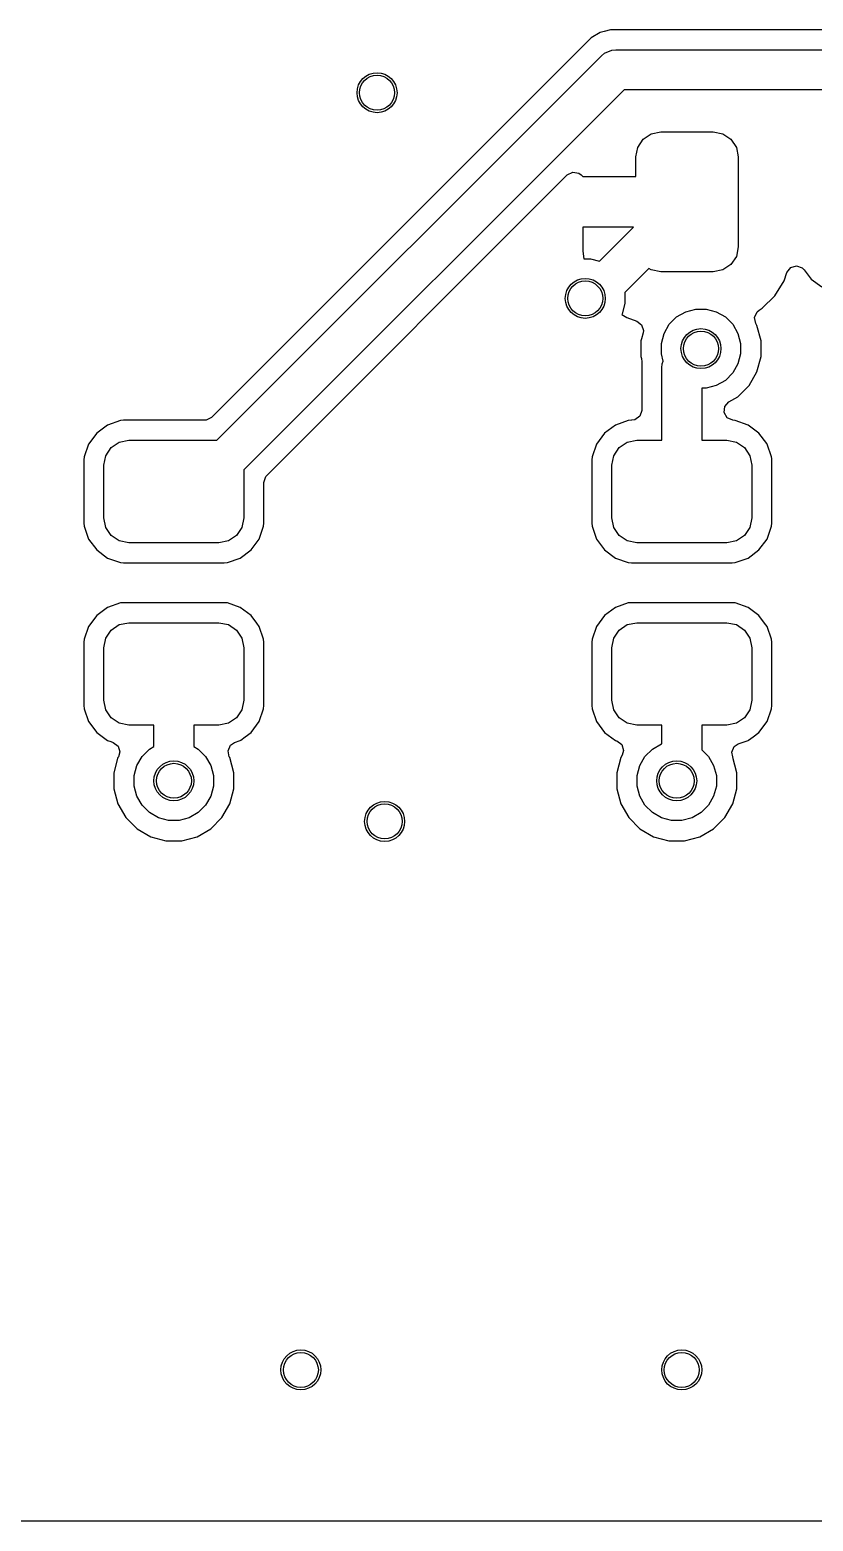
# Model space of a CAD drawing. Extents: x 3.9 to 7.48, y -4.89 to -2.91.
# Drawn here: x 6.362 to 6.67, y -4.887 to -4.3 of the extents above; entities that cross this region are included whole.
import ezdxf

# ---------------------------------------------------------------- set-up
doc = ezdxf.new("R2010")
doc.units = 0
doc.header["$MEASUREMENT"] = 0
doc.layers.add('BLACK', color=7, linetype='CONTINUOUS')

msp = doc.modelspace()

# ---------------------------------------------------------------- linework, layer by layer
at = {"layer": 'BLACK', "linetype": 'CONTINUOUS'}
for p, q in [((6.58299, -4.3029), (6.43351, -4.45238)), ((6.58659, -4.30082), (6.58299, -4.3029)), ((6.58814, -4.30041), (6.58659, -4.30082)), ((6.5906, -4.29975), (6.58814, -4.30041)), ((6.59475, -4.29975), (6.5906, -4.29975)), ((6.72075, -4.29975), (6.59475, -4.29975)), ((6.43564, -4.46141), (6.58711, -4.30995)), ((6.58711, -4.30995), (6.5883, -4.30897)), ((6.5883, -4.30897), (6.59114, -4.30779)), ((6.59114, -4.30779), (6.59267, -4.30764)), ((6.59267, -4.30764), (6.71867, -4.30764)), ((6.59594, -4.32339), (6.44623, -4.47309)), ((6.71867, -4.32339), (6.59594, -4.32339)), ((6.60665, -4.34071), (6.61041, -4.33996)), ((6.61041, -4.33996), (6.63108, -4.33996)), ((6.63108, -4.33996), (6.63485, -4.34071)), ((6.60057, -4.3498), (6.60132, -4.34603)), ((6.60132, -4.34603), (6.60346, -4.34284)), ((6.60346, -4.34284), (6.60665, -4.34071)), ((6.63485, -4.34071), (6.63804, -4.34284)), ((6.63804, -4.34284), (6.64018, -4.34603)), ((6.64018, -4.34603), (6.64093, -4.3498)), ((6.60057, -4.35752), (6.60057, -4.3498)), ((6.64093, -4.3498), (6.64093, -4.38523)), ((6.45527, -4.47522), (6.57358, -4.35691)), ((6.57358, -4.35691), (6.57573, -4.35581)), ((6.57573, -4.35581), (6.57811, -4.35619)), ((6.57811, -4.35619), (6.5791, -4.35691)), ((6.5791, -4.35691), (6.57971, -4.35752)), ((6.57971, -4.35752), (6.60057, -4.35752)), ((6.57971, -4.37752), (6.57971, -4.37752)), ((6.57971, -4.37752), (6.57971, -4.38696)), ((6.59961, -4.37752), (6.57971, -4.37752)), ((6.58628, -4.39085), (6.59961, -4.37752)), ((6.57971, -4.38696), (6.58004, -4.3899)), ((6.64093, -4.38523), (6.64018, -4.389)), ((6.58004, -4.3899), (6.58273, -4.3899)), ((6.58273, -4.3899), (6.58628, -4.39085)), ((6.63804, -4.39219), (6.63485, -4.39433)), ((6.64018, -4.389), (6.63804, -4.39219)), ((6.66009, -4.39532), (6.66155, -4.3934)), ((6.66155, -4.3934), (6.66386, -4.39271)), ((6.66386, -4.39271), (6.66613, -4.3935)), ((6.60571, -4.3937), (6.59621, -4.40319)), ((6.60665, -4.39433), (6.60571, -4.3937)), ((6.61041, -4.39508), (6.60665, -4.39433)), ((6.63108, -4.39508), (6.61041, -4.39508)), ((6.63485, -4.39433), (6.63108, -4.39508)), ((6.65525, -4.4045), (6.65893, -4.39864)), ((6.65893, -4.39864), (6.66009, -4.39532)), ((6.66613, -4.3935), (6.66691, -4.39429)), ((6.66691, -4.39429), (6.66958, -4.39792)), ((6.66958, -4.39792), (6.66958, -4.39792)), ((6.66958, -4.39792), (6.66958, -4.39792)), ((6.66958, -4.39792), (6.66958, -4.39792)), ((6.66958, -4.39792), (6.66958, -4.39792)), ((6.66958, -4.39792), (6.6738, -4.40103)), ((6.59621, -4.40319), (6.59629, -4.40346)), ((6.59629, -4.40346), (6.59629, -4.40757)), ((6.65035, -4.40939), (6.65525, -4.4045)), ((6.59629, -4.40757), (6.59522, -4.41154)), ((6.61665, -4.41282), (6.62021, -4.41076)), ((6.62021, -4.41076), (6.62418, -4.4097)), ((6.62418, -4.4097), (6.62829, -4.4097)), ((6.62829, -4.4097), (6.63226, -4.41076)), ((6.63226, -4.41076), (6.63582, -4.41282)), ((6.64732, -4.41306), (6.6483, -4.41086)), ((6.6483, -4.41086), (6.64912, -4.41017)), ((6.64912, -4.41017), (6.65035, -4.40939)), ((6.59522, -4.41154), (6.59505, -4.41185)), ((6.59505, -4.41185), (6.59701, -4.41308)), ((6.59701, -4.41308), (6.60093, -4.41445)), ((6.60093, -4.41445), (6.60285, -4.41591)), ((6.60285, -4.41591), (6.60354, -4.41822)), ((6.61168, -4.41929), (6.61374, -4.41573)), ((6.61374, -4.41573), (6.61665, -4.41282)), ((6.63582, -4.41282), (6.63873, -4.41573)), ((6.63873, -4.41573), (6.64078, -4.41929)), ((6.64782, -4.41542), (6.64732, -4.41306)), ((6.64826, -4.41619), (6.64782, -4.41542)), ((6.64988, -4.4222), (6.64826, -4.41619)), ((6.6028, -4.42143), (6.60259, -4.4222)), ((6.60259, -4.4222), (6.60259, -4.42842)), ((6.60341, -4.41914), (6.6028, -4.42143)), ((6.60354, -4.41822), (6.60341, -4.41914)), ((6.61062, -4.42326), (6.61168, -4.41929)), ((6.64078, -4.41929), (6.64185, -4.42326)), ((6.64988, -4.42842), (6.64988, -4.4222)), ((6.60259, -4.42842), (6.6026, -4.42844)), ((6.6026, -4.42844), (6.60281, -4.42925)), ((6.61062, -4.42737), (6.61062, -4.42326)), ((6.6114, -4.43026), (6.61062, -4.42737)), ((6.64185, -4.42737), (6.64078, -4.43134)), ((6.64185, -4.42326), (6.64185, -4.42737)), ((6.64826, -4.43444), (6.64988, -4.42842)), ((6.60281, -4.42925), (6.6029, -4.43054)), ((6.6029, -4.43054), (6.60291, -4.43054)), ((6.60291, -4.43054), (6.60291, -4.4307)), ((6.60291, -4.4307), (6.60291, -4.43076)), ((6.60291, -4.43076), (6.60291, -4.4308)), ((6.60291, -4.4308), (6.60291, -4.44962)), ((6.6108, -4.43287), (6.61095, -4.43133)), ((6.6108, -4.46141), (6.6108, -4.43287)), ((6.61095, -4.43133), (6.6114, -4.43026)), ((6.64078, -4.43134), (6.63873, -4.4349)), ((6.64515, -4.43983), (6.64826, -4.43444)), ((6.63226, -4.43986), (6.62829, -4.44093)), ((6.63582, -4.43781), (6.63226, -4.43986)), ((6.63873, -4.4349), (6.63582, -4.43781)), ((6.64075, -4.44423), (6.64515, -4.43983)), ((6.62829, -4.44093), (6.62655, -4.44093)), ((6.62655, -4.44093), (6.62655, -4.46141)), ((6.63718, -4.44629), (6.64075, -4.44423)), ((6.60216, -4.45191), (6.60021, -4.45333)), ((6.60291, -4.44962), (6.60216, -4.45191)), ((6.63533, -4.45052), (6.63556, -4.44812)), ((6.63656, -4.45259), (6.63533, -4.45052)), ((6.63556, -4.44812), (6.63715, -4.44631)), ((6.63715, -4.44631), (6.63718, -4.44629)), ((6.39258, -4.4554), (6.38828, -4.45857)), ((6.39762, -4.45363), (6.39258, -4.4554)), ((6.39882, -4.45352), (6.39762, -4.45363)), ((6.39762, -4.45363), (6.39762, -4.45363)), ((6.43076, -4.45352), (6.39882, -4.45352)), ((6.43137, -4.45347), (6.43076, -4.45352)), ((6.43351, -4.45238), (6.43137, -4.45347)), ((6.59258, -4.4554), (6.58828, -4.45857)), ((6.59762, -4.45363), (6.59258, -4.4554)), ((6.59882, -4.45352), (6.59762, -4.45363)), ((6.59762, -4.45363), (6.59762, -4.45363)), ((6.59901, -4.45352), (6.59882, -4.45352)), ((6.60021, -4.45333), (6.59901, -4.45352)), ((6.63877, -4.45354), (6.63656, -4.45259)), ((6.63973, -4.45363), (6.63877, -4.45354)), ((6.64477, -4.4554), (6.63973, -4.45363)), ((6.63973, -4.45363), (6.63973, -4.45363)), ((6.64907, -4.45857), (6.64477, -4.4554)), ((6.3851, -4.46288), (6.38333, -4.46792)), ((6.38828, -4.45857), (6.3851, -4.46288)), ((6.38828, -4.45857), (6.38828, -4.45857)), ((6.394, -4.4643), (6.39719, -4.46216)), ((6.39719, -4.46216), (6.40096, -4.46141)), ((6.40096, -4.46141), (6.43564, -4.46141)), ((6.5851, -4.46288), (6.58333, -4.46792)), ((6.58828, -4.45857), (6.5851, -4.46288)), ((6.58828, -4.45857), (6.58828, -4.45857)), ((6.594, -4.4643), (6.59719, -4.46216)), ((6.59719, -4.46216), (6.60096, -4.46141)), ((6.60096, -4.46141), (6.6108, -4.46141)), ((6.62655, -4.46141), (6.63639, -4.46141)), ((6.63639, -4.46141), (6.64016, -4.46216)), ((6.64016, -4.46216), (6.64335, -4.4643)), ((6.6521, -4.46268), (6.64907, -4.45857)), ((6.64907, -4.45857), (6.64907, -4.45857)), ((6.64907, -4.45857), (6.64907, -4.45857)), ((6.64907, -4.45857), (6.64907, -4.45857)), ((6.64907, -4.45857), (6.64907, -4.45857)), ((6.65225, -4.46288), (6.6521, -4.46268)), ((6.65402, -4.46792), (6.65225, -4.46288)), ((6.38333, -4.46792), (6.38322, -4.46912)), ((6.38322, -4.46912), (6.38322, -4.49406)), ((6.38333, -4.46792), (6.38333, -4.46792)), ((6.39112, -4.47126), (6.39187, -4.46749)), ((6.39187, -4.46749), (6.394, -4.4643)), ((6.58333, -4.46792), (6.58322, -4.46912)), ((6.58322, -4.46912), (6.58322, -4.49406)), ((6.58333, -4.46792), (6.58333, -4.46792)), ((6.59112, -4.47126), (6.59186, -4.46749)), ((6.59186, -4.46749), (6.594, -4.4643)), ((6.64335, -4.4643), (6.64548, -4.46749)), ((6.64548, -4.46749), (6.64623, -4.47126)), ((6.65408, -4.46864), (6.65402, -4.46792)), ((6.65413, -4.46912), (6.65408, -4.46864)), ((6.65413, -4.49406), (6.65413, -4.46912)), ((6.65413, -4.46912), (6.65413, -4.46912)), ((6.39112, -4.49193), (6.39112, -4.47126)), ((6.44623, -4.47309), (6.44623, -4.49193)), ((6.45487, -4.47569), (6.45527, -4.47522)), ((6.59112, -4.49193), (6.59112, -4.47126)), ((6.64623, -4.47126), (6.64623, -4.49193)), ((6.45413, -4.47798), (6.45487, -4.47569)), ((6.45413, -4.49406), (6.45413, -4.47798)), ((6.39187, -4.49569), (6.39112, -4.49193)), ((6.44623, -4.49193), (6.44548, -4.49569)), ((6.59186, -4.49569), (6.59112, -4.49193)), ((6.64623, -4.49193), (6.64548, -4.49569)), ((6.38322, -4.49406), (6.38333, -4.49526)), ((6.38333, -4.49526), (6.38333, -4.49526)), ((6.38333, -4.49526), (6.3851, -4.50031)), ((6.394, -4.49889), (6.39187, -4.49569)), ((6.39719, -4.50102), (6.394, -4.49889)), ((6.44335, -4.49889), (6.44016, -4.50102)), ((6.44548, -4.49569), (6.44335, -4.49889)), ((6.45225, -4.50031), (6.45402, -4.49526)), ((6.45402, -4.49526), (6.45413, -4.49406)), ((6.45413, -4.49406), (6.45413, -4.49406)), ((6.58322, -4.49406), (6.58333, -4.49526)), ((6.58333, -4.49526), (6.58333, -4.49526)), ((6.58333, -4.49526), (6.5851, -4.50031)), ((6.594, -4.49889), (6.59186, -4.49569)), ((6.59719, -4.50102), (6.594, -4.49889)), ((6.64335, -4.49889), (6.64016, -4.50102)), ((6.64548, -4.49569), (6.64335, -4.49889)), ((6.65225, -4.50031), (6.65402, -4.49526)), ((6.65402, -4.49526), (6.65413, -4.49406)), ((6.65413, -4.49406), (6.65413, -4.49406)), ((6.3851, -4.50031), (6.38828, -4.50461)), ((6.38828, -4.50461), (6.38828, -4.50461)), ((6.38828, -4.50461), (6.38828, -4.50461)), ((6.38828, -4.50461), (6.38828, -4.50461)), ((6.38828, -4.50461), (6.38828, -4.50461)), ((6.38828, -4.50461), (6.39258, -4.50778)), ((6.40096, -4.50177), (6.39719, -4.50102)), ((6.43639, -4.50177), (6.40096, -4.50177)), ((6.44016, -4.50102), (6.43639, -4.50177)), ((6.44477, -4.50778), (6.44907, -4.50461)), ((6.44907, -4.50461), (6.45225, -4.50031)), ((6.5851, -4.50031), (6.58828, -4.50461)), ((6.58828, -4.50461), (6.58828, -4.50461)), ((6.58828, -4.50461), (6.58828, -4.50461)), ((6.58828, -4.50461), (6.58828, -4.50461)), ((6.58828, -4.50461), (6.58828, -4.50461)), ((6.58828, -4.50461), (6.59258, -4.50778)), ((6.60096, -4.50177), (6.59719, -4.50102)), ((6.63639, -4.50177), (6.60096, -4.50177)), ((6.64016, -4.50102), (6.63639, -4.50177)), ((6.64477, -4.50778), (6.64907, -4.50461)), ((6.64907, -4.50461), (6.65225, -4.50031)), ((6.39258, -4.50778), (6.39258, -4.50778)), ((6.39258, -4.50778), (6.39258, -4.50778)), ((6.39258, -4.50778), (6.39762, -4.50955)), ((6.39762, -4.50955), (6.39882, -4.50966)), ((6.39882, -4.50966), (6.39882, -4.50966)), ((6.39882, -4.50966), (6.39882, -4.50966)), ((6.39882, -4.50966), (6.43853, -4.50966)), ((6.43853, -4.50966), (6.43973, -4.50955)), ((6.43853, -4.50966), (6.43853, -4.50966)), ((6.43973, -4.50955), (6.44477, -4.50778)), ((6.59258, -4.50778), (6.59258, -4.50778)), ((6.59258, -4.50778), (6.59258, -4.50778)), ((6.59258, -4.50778), (6.59762, -4.50955)), ((6.59762, -4.50955), (6.59882, -4.50966)), ((6.59882, -4.50966), (6.59882, -4.50966)), ((6.59882, -4.50966), (6.59882, -4.50966)), ((6.59882, -4.50966), (6.63853, -4.50966)), ((6.63853, -4.50966), (6.63973, -4.50955)), ((6.63853, -4.50966), (6.63853, -4.50966)), ((6.63973, -4.50955), (6.64477, -4.50778)), ((6.39258, -4.52725), (6.38828, -4.53042)), ((6.39762, -4.52548), (6.39258, -4.52725)), ((6.39882, -4.52537), (6.39762, -4.52548)), ((6.39762, -4.52548), (6.39762, -4.52548)), ((6.43853, -4.52537), (6.39882, -4.52537)), ((6.39882, -4.52537), (6.39882, -4.52537)), ((6.43973, -4.52548), (6.43853, -4.52537)), ((6.43853, -4.52537), (6.43853, -4.52537)), ((6.44477, -4.52725), (6.43973, -4.52548)), ((6.43973, -4.52548), (6.43973, -4.52548)), ((6.44907, -4.53042), (6.44477, -4.52725)), ((6.59258, -4.52725), (6.58828, -4.53042)), ((6.59762, -4.52548), (6.59258, -4.52725)), ((6.59882, -4.52537), (6.59762, -4.52548)), ((6.59762, -4.52548), (6.59762, -4.52548)), ((6.63853, -4.52537), (6.59882, -4.52537)), ((6.59882, -4.52537), (6.59882, -4.52537)), ((6.63973, -4.52548), (6.63853, -4.52537)), ((6.63853, -4.52537), (6.63853, -4.52537)), ((6.64477, -4.52725), (6.63973, -4.52548)), ((6.63973, -4.52548), (6.63973, -4.52548)), ((6.64907, -4.53042), (6.64477, -4.52725)), ((6.38828, -4.53042), (6.3851, -4.53473)), ((6.38828, -4.53042), (6.38828, -4.53042)), ((6.394, -4.53615), (6.39719, -4.53401)), ((6.39719, -4.53401), (6.40096, -4.53326)), ((6.40096, -4.53326), (6.43639, -4.53326)), ((6.43639, -4.53326), (6.44016, -4.53401)), ((6.44016, -4.53401), (6.44335, -4.53615)), ((6.4513, -4.53344), (6.44907, -4.53042)), ((6.44907, -4.53042), (6.44907, -4.53042)), ((6.44907, -4.53042), (6.44907, -4.53042)), ((6.44907, -4.53042), (6.44907, -4.53042)), ((6.44907, -4.53042), (6.44907, -4.53042)), ((6.45225, -4.53473), (6.4513, -4.53344)), ((6.58828, -4.53042), (6.5851, -4.53473)), ((6.58828, -4.53042), (6.58828, -4.53042)), ((6.594, -4.53615), (6.59719, -4.53401)), ((6.59719, -4.53401), (6.60096, -4.53326)), ((6.60096, -4.53326), (6.63639, -4.53326)), ((6.63639, -4.53326), (6.64016, -4.53401)), ((6.64016, -4.53401), (6.64335, -4.53615)), ((6.6513, -4.53344), (6.64907, -4.53042)), ((6.64907, -4.53042), (6.64907, -4.53042)), ((6.64907, -4.53042), (6.64907, -4.53042)), ((6.64907, -4.53042), (6.64907, -4.53042)), ((6.64907, -4.53042), (6.64907, -4.53042)), ((6.65225, -4.53473), (6.6513, -4.53344)), ((6.38333, -4.53977), (6.38322, -4.54097)), ((6.3851, -4.53473), (6.38333, -4.53977)), ((6.38333, -4.53977), (6.38333, -4.53977)), ((6.39112, -4.54311), (6.39187, -4.53934)), ((6.39187, -4.53934), (6.394, -4.53615)), ((6.44335, -4.53615), (6.44548, -4.53934)), ((6.44548, -4.53934), (6.44623, -4.54311)), ((6.45402, -4.53977), (6.45225, -4.53473)), ((6.45413, -4.54097), (6.45402, -4.53977)), ((6.45402, -4.53977), (6.45402, -4.53977)), ((6.58333, -4.53977), (6.58322, -4.54097)), ((6.5851, -4.53473), (6.58333, -4.53977)), ((6.58333, -4.53977), (6.58333, -4.53977)), ((6.59112, -4.54311), (6.59186, -4.53934)), ((6.59186, -4.53934), (6.594, -4.53615)), ((6.64335, -4.53615), (6.64548, -4.53934)), ((6.64548, -4.53934), (6.64623, -4.54311)), ((6.65402, -4.53977), (6.65225, -4.53473)), ((6.65413, -4.54097), (6.65402, -4.53977)), ((6.65402, -4.53977), (6.65402, -4.53977)), ((6.38322, -4.54097), (6.38322, -4.56591)), ((6.39112, -4.56378), (6.39112, -4.54311)), ((6.44623, -4.54311), (6.44623, -4.56378)), ((6.45413, -4.56591), (6.45413, -4.54097)), ((6.45413, -4.54097), (6.45413, -4.54097)), ((6.58322, -4.54097), (6.58322, -4.56591)), ((6.59112, -4.56378), (6.59112, -4.54311)), ((6.64623, -4.54311), (6.64623, -4.56378)), ((6.65413, -4.56591), (6.65413, -4.54097)), ((6.65413, -4.54097), (6.65413, -4.54097)), ((6.38322, -4.56591), (6.38333, -4.56711)), ((6.38333, -4.56711), (6.38333, -4.56711)), ((6.38333, -4.56711), (6.3851, -4.57216)), ((6.39187, -4.56754), (6.39112, -4.56378)), ((6.394, -4.57074), (6.39187, -4.56754)), ((6.44548, -4.56754), (6.44335, -4.57074)), ((6.44623, -4.56378), (6.44548, -4.56754)), ((6.45225, -4.57216), (6.45402, -4.56711)), ((6.45402, -4.56711), (6.45413, -4.56591)), ((6.45413, -4.56591), (6.45413, -4.56591)), ((6.58322, -4.56591), (6.58333, -4.56711)), ((6.58333, -4.56711), (6.58333, -4.56711)), ((6.58333, -4.56711), (6.5851, -4.57216)), ((6.59186, -4.56754), (6.59112, -4.56378)), ((6.594, -4.57074), (6.59186, -4.56754)), ((6.64548, -4.56754), (6.64335, -4.57074)), ((6.64623, -4.56378), (6.64548, -4.56754)), ((6.65225, -4.57216), (6.65402, -4.56711)), ((6.65402, -4.56711), (6.65413, -4.56591)), ((6.65413, -4.56591), (6.65413, -4.56591)), ((6.3851, -4.57216), (6.38828, -4.57646)), ((6.39719, -4.57287), (6.394, -4.57074)), ((6.40096, -4.57362), (6.39719, -4.57287)), ((6.4108, -4.57362), (6.40096, -4.57362)), ((6.4108, -4.58203), (6.4108, -4.57362)), ((6.43639, -4.57362), (6.42655, -4.57362)), ((6.42655, -4.57362), (6.42655, -4.58203)), ((6.44016, -4.57287), (6.43639, -4.57362)), ((6.44335, -4.57074), (6.44016, -4.57287)), ((6.44907, -4.57646), (6.45225, -4.57216)), ((6.5851, -4.57216), (6.58828, -4.57646)), ((6.59719, -4.57287), (6.594, -4.57074)), ((6.60096, -4.57362), (6.59719, -4.57287)), ((6.6108, -4.57362), (6.60096, -4.57362)), ((6.6108, -4.58093), (6.6108, -4.57362)), ((6.63639, -4.57362), (6.62655, -4.57362)), ((6.62655, -4.57362), (6.62655, -4.58331)), ((6.64016, -4.57287), (6.63639, -4.57362)), ((6.64335, -4.57074), (6.64016, -4.57287)), ((6.64907, -4.57646), (6.65225, -4.57216)), ((6.38828, -4.57646), (6.38828, -4.57646)), ((6.38828, -4.57646), (6.38828, -4.57646)), ((6.38828, -4.57646), (6.38828, -4.57646)), ((6.38828, -4.57646), (6.38828, -4.57646)), ((6.38828, -4.57646), (6.39258, -4.57963)), ((6.39258, -4.57963), (6.39258, -4.57963)), ((6.39258, -4.57963), (6.39258, -4.57963)), ((6.39258, -4.57963), (6.39379, -4.58006)), ((6.39379, -4.58006), (6.39477, -4.5804)), ((6.39477, -4.5804), (6.39668, -4.58186)), ((6.44097, -4.58147), (6.44258, -4.5804)), ((6.44258, -4.5804), (6.44477, -4.57963)), ((6.44477, -4.57963), (6.44499, -4.57947)), ((6.44499, -4.57947), (6.44673, -4.57819)), ((6.44673, -4.57819), (6.44907, -4.57646)), ((6.58828, -4.57646), (6.58828, -4.57646)), ((6.58828, -4.57646), (6.58828, -4.57646)), ((6.58828, -4.57646), (6.58828, -4.57646)), ((6.58828, -4.57646), (6.58828, -4.57646)), ((6.58828, -4.57646), (6.59258, -4.57963)), ((6.59258, -4.57963), (6.59258, -4.57963)), ((6.59258, -4.57963), (6.59258, -4.57963)), ((6.59258, -4.57963), (6.5931, -4.57982)), ((6.5931, -4.57982), (6.59502, -4.58128)), ((6.59502, -4.58128), (6.59571, -4.58358)), ((6.60709, -4.58302), (6.61065, -4.58097)), ((6.61065, -4.58097), (6.6108, -4.58093)), ((6.63929, -4.58207), (6.64092, -4.58098)), ((6.64092, -4.58098), (6.64477, -4.57963)), ((6.64477, -4.57963), (6.64499, -4.57947)), ((6.64499, -4.57947), (6.64673, -4.57819)), ((6.64673, -4.57819), (6.64907, -4.57646)), ((6.39654, -4.58679), (6.39503, -4.5924)), ((6.39664, -4.58639), (6.39654, -4.58679)), ((6.39685, -4.58603), (6.39664, -4.58639)), ((6.39668, -4.58186), (6.39738, -4.58417)), ((6.39738, -4.58417), (6.39685, -4.58603)), ((6.40413, -4.58949), (6.40618, -4.58593)), ((6.40618, -4.58593), (6.40909, -4.58302)), ((6.40909, -4.58302), (6.4108, -4.58203)), ((6.42655, -4.58203), (6.42826, -4.58302)), ((6.42826, -4.58302), (6.43117, -4.58593)), ((6.43117, -4.58593), (6.43322, -4.58949)), ((6.43999, -4.58367), (6.44097, -4.58147)), ((6.4405, -4.58603), (6.43999, -4.58367)), ((6.44071, -4.58639), (6.4405, -4.58603)), ((6.44232, -4.5924), (6.44071, -4.58639)), ((6.59464, -4.58639), (6.59303, -4.5924)), ((6.59519, -4.58545), (6.59464, -4.58639)), ((6.59464, -4.58639), (6.59464, -4.58639)), ((6.59464, -4.58639), (6.59464, -4.58639)), ((6.59571, -4.58358), (6.59519, -4.58545)), ((6.60213, -4.58949), (6.60418, -4.58593)), ((6.60418, -4.58593), (6.60709, -4.58302)), ((6.62655, -4.58331), (6.62917, -4.58593)), ((6.62917, -4.58593), (6.63122, -4.58949)), ((6.63833, -4.58428), (6.63929, -4.58207)), ((6.63873, -4.58611), (6.63833, -4.58428)), ((6.63861, -4.58616), (6.63873, -4.58611)), ((6.63871, -4.58639), (6.63861, -4.58616)), ((6.64032, -4.5924), (6.63871, -4.58639)), ((6.63871, -4.58639), (6.63871, -4.58639)), ((6.39503, -4.5924), (6.39503, -4.59863)), ((6.40306, -4.59346), (6.40413, -4.58949)), ((6.43322, -4.58949), (6.43429, -4.59346)), ((6.44232, -4.59863), (6.44232, -4.5924)), ((6.59303, -4.5924), (6.59303, -4.59863)), ((6.60106, -4.59346), (6.60213, -4.58949)), ((6.63122, -4.58949), (6.63229, -4.59346)), ((6.64032, -4.59863), (6.64032, -4.5924)), ((6.39503, -4.59863), (6.39664, -4.60464)), ((6.40306, -4.59757), (6.40306, -4.59346)), ((6.40413, -4.60154), (6.40306, -4.59757)), ((6.43429, -4.59757), (6.43322, -4.60154)), ((6.43429, -4.59346), (6.43429, -4.59757)), ((6.44071, -4.60464), (6.44232, -4.59863)), ((6.59303, -4.59863), (6.59464, -4.60464)), ((6.60106, -4.59757), (6.60106, -4.59346)), ((6.60213, -4.60154), (6.60106, -4.59757)), ((6.63229, -4.59757), (6.63122, -4.60154)), ((6.63229, -4.59346), (6.63229, -4.59757)), ((6.63871, -4.60464), (6.64032, -4.59863)), ((6.39664, -4.60464), (6.39976, -4.61003)), ((6.40618, -4.6051), (6.40413, -4.60154)), ((6.43322, -4.60154), (6.43117, -4.6051)), ((6.43759, -4.61003), (6.44071, -4.60464)), ((6.59464, -4.60464), (6.59776, -4.61003)), ((6.60418, -4.6051), (6.60213, -4.60154)), ((6.63122, -4.60154), (6.62917, -4.6051)), ((6.63559, -4.61003), (6.63871, -4.60464)), ((6.39976, -4.61003), (6.40416, -4.61443)), ((6.40909, -4.60801), (6.40618, -4.6051)), ((6.41265, -4.61007), (6.40909, -4.60801)), ((6.41662, -4.61113), (6.41265, -4.61007)), ((6.4247, -4.61007), (6.42073, -4.61113)), ((6.42826, -4.60801), (6.4247, -4.61007)), ((6.43117, -4.6051), (6.42826, -4.60801)), ((6.43319, -4.61443), (6.43759, -4.61003)), ((6.59776, -4.61003), (6.60216, -4.61443)), ((6.60709, -4.60801), (6.60418, -4.6051)), ((6.61065, -4.61007), (6.60709, -4.60801)), ((6.61462, -4.61113), (6.61065, -4.61007)), ((6.6227, -4.61007), (6.61873, -4.61113)), ((6.62626, -4.60801), (6.6227, -4.61007)), ((6.62917, -4.6051), (6.62626, -4.60801)), ((6.63119, -4.61443), (6.63559, -4.61003)), ((6.40416, -4.61443), (6.40955, -4.61755)), ((6.42073, -4.61113), (6.41662, -4.61113)), ((6.4278, -4.61755), (6.43319, -4.61443)), ((6.60216, -4.61443), (6.60755, -4.61755)), ((6.61873, -4.61113), (6.61462, -4.61113)), ((6.6258, -4.61755), (6.63119, -4.61443)), ((6.40955, -4.61755), (6.41556, -4.61916)), ((6.41556, -4.61916), (6.41556, -4.61916)), ((6.41556, -4.61916), (6.42179, -4.61916)), ((6.42179, -4.61916), (6.4278, -4.61755)), ((6.42179, -4.61916), (6.42179, -4.61916)), ((6.60755, -4.61755), (6.61356, -4.61916)), ((6.61356, -4.61916), (6.61356, -4.61916)), ((6.61356, -4.61916), (6.61979, -4.61916)), ((6.61979, -4.61916), (6.6258, -4.61755)), ((6.61979, -4.61916), (6.61979, -4.61916)), ((7.47436, -4.8871), (3.90299, -4.8871))]:
    msp.add_line(p, q, dxfattribs=at)
at = {"layer": 'BLACK'}
for centre in [(6.49867, -4.32452), (6.58067, -4.40552), (6.62623, -4.42531), (6.41867, -4.59552), (6.61667, -4.59552), (6.50167, -4.61152), (6.46867, -4.82752), (6.61867, -4.82752)]:
    msp.add_circle(centre, 0.00787, dxfattribs=at)
at = {"layer": 'WHITE'}
for centre in [(6.49867, -4.32452), (6.58067, -4.40552), (6.62623, -4.42531), (6.41867, -4.59552), (6.61667, -4.59552), (6.50167, -4.61152), (6.46867, -4.82752), (6.61867, -4.82752)]:
    msp.add_circle(centre, 0.00689, dxfattribs=at)

doc.saveas('drawing.dxf')
